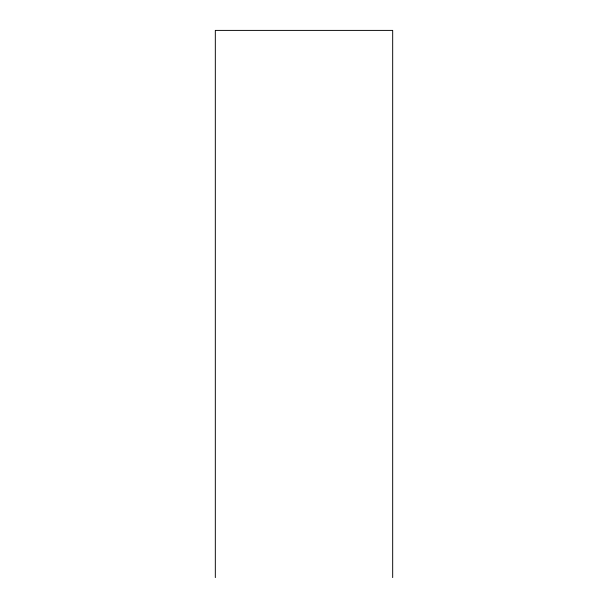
<?xml version="1.0" encoding="UTF-8"?>
<svg xmlns="http://www.w3.org/2000/svg" width="608" height="608" viewBox="0 0 608 608"><rect width="100%" height="100%" fill="white"/><g stroke="black" fill="none" stroke-linecap="round" stroke-linejoin="round"><path stroke-width="0.91" d="M392.677 577.6L392.677 30.4L215.323 30.4L215.323 577.6"/></g></svg>
